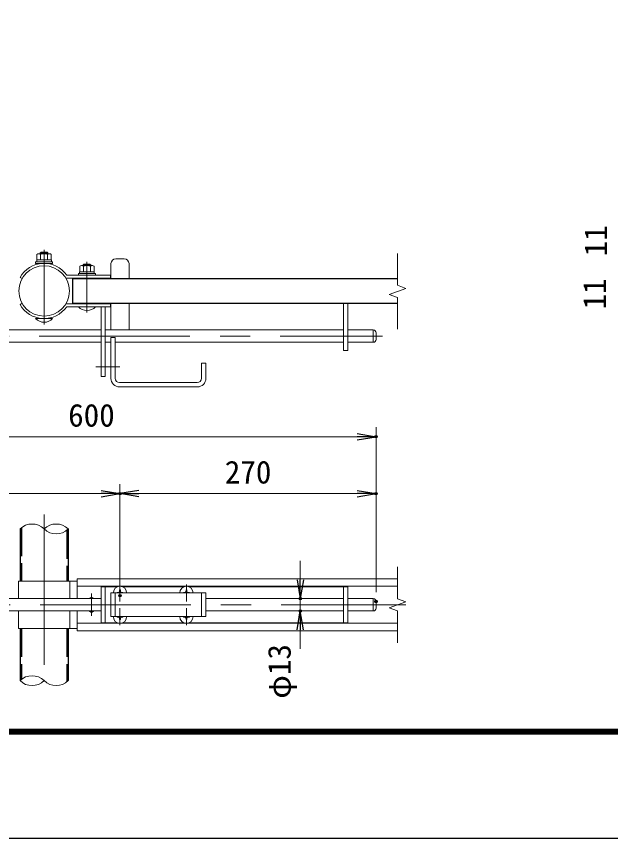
# Model space of a CAD drawing. Units: millimetres, scale not verified, with parts at other scales. Extents: x -4200 to 4200, y -2970 to 2970.
# Drawn here: x -1540 to -288, y -2970 to -1235 of the extents above; entities that cross this region are included whole.
import ezdxf
from ezdxf.enums import TextEntityAlignment as Align

# ---------------------------------------------------------------- set-up
doc = ezdxf.new("R2010")
doc.units = ezdxf.units.MM
doc.header["$LTSCALE"] = 10
doc.header["$PDMODE"] = 32
doc.header["$PDSIZE"] = 5
doc.linetypes.add('DASHED', pattern=[7.5, 6, -1.5])
doc.linetypes.add('USER1', pattern=[50.8, 31.75, -6.35, 6.35, -6.35])
for name, color, linetype, lineweight in [('0-1_D-STR1', 1, 'Continuous', 25), ('0-2_D-STR3', 3, 'Continuous', 13), ('0-3_D-BMK', 2, 'USER1', 13), ('0-4_D-STR-DIM', 7, 'Continuous', 13), ('0-C_D-TTL', 2, 'Continuous', 25)]:
    doc.layers.add(name, color=color, linetype=linetype, lineweight=lineweight)
doc.layers.add('0-5_0', color=7, linetype='Continuous')
doc.layers.add('0-6_Defpoints', color=8, linetype='Continuous')
doc.styles.add('ＭＳ ゴシック', font='')
doc.styles.get('ＭＳ ゴシック').set_extended_font_data('MS Gothic')

# ---------------------------------------------------------------- blocks, each defined once
blk = doc.blocks.new('_Open')
at = {"layer": '0-5_0'}
blk.add_line((-10, 1.667), (0, 0), dxfattribs=at)
blk.add_lwpolyline([(-10, -1.667), (0, 0), (-10, 0)], dxfattribs=at)

msp = doc.modelspace()

# ---------------------------------------------------------------- linework, layer by layer
at = {"layer": '0-1_D-STR1'}
for p, q in [((-1421.53, -1840.46), (-1421.53, -1788.46)), ((-1421.53, -1788.46), (-736.72, -1788.46)), ((-1421.53, -1840.46), (-736.72, -1840.46)), ((-1532.63, -2316.67), (-1532.63, -2426.67)), ((-1431.03, -2316.67), (-1431.03, -2426.67)), ((-1532.63, -2526.67), (-1532.63, -2636.67)), ((-1532.63, -2526.67), (-1532.63, -2636.67)), ((-1431.03, -2526.67), (-1431.03, -2636.67))]:
    msp.add_line(p, q, dxfattribs=at)
at = {"layer": '0-1_D-STR1', "linetype": 'DASHED'}
for p, q in [((-1529.43, -2313.84), (-1529.43, -2426.67)), ((-1434.23, -2319.49), (-1434.23, -2426.67)), ((-1529.43, -2526.67), (-1529.43, -2633.84)), ((-1434.23, -2526.67), (-1434.23, -2639.49))]:
    msp.add_line(p, q, dxfattribs=at)
at = {"layer": '0-2_D-STR3'}
for p, q in [((-1489.83, -1734.26), (-1488.23, -1732.66)), ((-1489.83, -1736.06), (-1489.83, -1734.26)), ((-1488.23, -1732.66), (-1475.43, -1732.66)), ((-1488.23, -1736.06), (-1488.23, -1732.66)), ((-1475.43, -1736.06), (-1475.43, -1732.66)), ((-1473.83, -1736.06), (-1473.83, -1734.26)), ((-1466.43, -1749.06), (-1497.23, -1749.06)), ((-1497.23, -1753.06), (-1497.23, -1749.06)), ((-1496.83, -1749.06), (-1496.83, -1737.46)), ((-1496.83, -1749.06), (-1466.83, -1749.06)), ((-1493.39, -1736.06), (-1470.3, -1736.06)), ((-1489.33, -1749.06), (-1489.33, -1737.46)), ((-1474.33, -1749.06), (-1474.33, -1737.46)), ((-1466.83, -1749.06), (-1466.83, -1737.46)), ((-1466.43, -1753.06), (-1466.43, -1749.06)), ((-1330.83, -1746.86), (-1312.83, -1746.86)), ((-1466.43, -1753.06), (-1497.23, -1753.06)), ((-1406.53, -1773.86), (-1406.53, -1762.26)), ((-1403.09, -1760.86), (-1380, -1760.86)), ((-1399.53, -1759.46), (-1397.93, -1757.86)), ((-1399.53, -1760.86), (-1399.53, -1759.46)), ((-1399.03, -1773.86), (-1399.03, -1762.26)), ((-1397.93, -1757.86), (-1385.13, -1757.86)), ((-1397.93, -1760.86), (-1397.93, -1757.86)), ((-1385.13, -1760.86), (-1385.13, -1757.86)), ((-1384.03, -1773.86), (-1384.03, -1762.26)), ((-1383.53, -1760.86), (-1383.53, -1759.46)), ((-1376.53, -1773.86), (-1376.53, -1762.26)), ((-1340.83, -1756.86), (-1340.83, -1788.46)), ((-1302.83, -1756.86), (-1302.83, -1788.46)), ((-1532.63, -1786.06), (-1528.27, -1788.5)), ((-1434.17, -1781.06), (-1341.53, -1781.06)), ((-1376.13, -1773.86), (-1406.93, -1773.86)), ((-1406.93, -1777.86), (-1406.93, -1773.86)), ((-1376.13, -1777.86), (-1406.93, -1777.86)), ((-1406.53, -1773.86), (-1376.53, -1773.86)), ((-1376.13, -1777.86), (-1376.13, -1773.86)), ((-1341.53, -1781.06), (-1341.53, -1787.46)), ((-1435.99, -1787.46), (-1341.53, -1787.46)), ((-1532.63, -1842.86), (-1528.27, -1840.43)), ((-1435.99, -1841.46), (-1341.53, -1841.46)), ((-1434.17, -1847.86), (-1341.53, -1847.86)), ((-1409.53, -1847.86), (-1373.53, -1847.86)), ((-1402.83, -1841.06), (-1401.79, -1840.46)), ((-1402.83, -1841.46), (-1402.83, -1841.06)), ((-1380.23, -1841.06), (-1381.27, -1840.46)), ((-1380.23, -1841.46), (-1380.23, -1841.06)), ((-1361.83, -1840.46), (-1361.83, -1841.46)), ((-1352.83, -1840.46), (-1352.83, -1841.46)), ((-1352.83, -1847.86), (-1352.83, -1994.86)), ((-1341.53, -1847.86), (-1341.53, -1841.46)), ((-1340.83, -1840.46), (-1340.83, -1896.86)), ((-1302.83, -1840.46), (-1302.83, -1896.86)), ((-850.83, -1840.46), (-850.83, -1939.86)), ((-841.83, -1840.46), (-841.83, -1939.86)), ((-1499.83, -1872.66), (-1463.83, -1872.66)), ((-1493.13, -1872.66), (-1493.13, -1871.56)), ((-1470.53, -1872.66), (-1470.53, -1871.56)), ((-1723.43, -1896.86), (-1361.83, -1896.86)), ((-1352.83, -1896.86), (-850.83, -1896.86)), ((-841.83, -1896.86), (-787.83, -1896.86)), ((-787.83, -1896.86), (-787.83, -1922.86)), ((-781.83, -1902.86), (-781.83, -1916.86)), ((-1723.43, -1922.86), (-1361.83, -1922.86)), ((-1352.83, -1922.86), (-1340.83, -1922.86)), ((-1340.83, -1912.86), (-1340.83, -1998.86)), ((-1340.83, -1912.86), (-1331.83, -1912.86)), ((-1331.83, -1912.86), (-1331.83, -1998.86)), ((-1331.83, -1922.86), (-850.83, -1922.86)), ((-841.83, -1922.86), (-787.83, -1922.86)), ((-850.83, -1939.86), (-841.83, -1939.86)), ((-1149.83, -1966.86), (-1149.83, -1998.86)), ((-1149.83, -1966.86), (-1140.83, -1966.86)), ((-1140.83, -1966.86), (-1140.83, -1998.86)), ((-1322.83, -2007.86), (-1158.83, -2007.86)), ((-1322.83, -2016.86), (-1158.83, -2016.86)), ((-1535.83, -2426.67), (-1411.83, -2426.67)), ((-1535.83, -2426.67), (-1535.83, -2463.67)), ((-1427.83, -2426.67), (-1427.83, -2463.67)), ((-1411.83, -2421.67), (-1411.83, -2463.67)), ((-1411.83, -2421.67), (-736.72, -2421.67)), ((-1411.83, -2437.67), (-736.72, -2437.67)), ((-1361.83, -2438.67), (-1361.83, -2514.67)), ((-1361.83, -2438.67), (-1327.03, -2438.67)), ((-1352.83, -2438.67), (-1352.83, -2514.67)), ((-1322.62, -2445.37), (-1322.67, -2447.96)), ((-1322.62, -2445.37), (-1321.04, -2445.37)), ((-1321.04, -2445.37), (-1321, -2447.96)), ((-1316.64, -2438.67), (-1187.03, -2438.67)), ((-1182.62, -2445.37), (-1182.67, -2447.96)), ((-1182.62, -2445.37), (-1181.04, -2445.37)), ((-1181.04, -2445.37), (-1181, -2447.96)), ((-1176.64, -2438.67), (-841.83, -2438.67)), ((-850.83, -2438.67), (-850.83, -2514.67)), ((-841.83, -2438.67), (-841.83, -2514.67)), ((-1381.83, -2460.47), (-1387.38, -2463.67)), ((-1376.29, -2463.67), (-1381.83, -2460.47)), ((-1340.83, -2451.67), (-1340.83, -2501.67)), ((-1340.83, -2451.67), (-1140.83, -2451.67)), ((-1325.54, -2450.83), (-1328.13, -2450.88)), ((-1328.13, -2450.88), (-1328.13, -2451.67)), ((-1185.54, -2450.83), (-1188.13, -2450.88)), ((-1188.13, -2450.88), (-1188.13, -2451.67)), ((-1178.13, -2450.83), (-1175.53, -2450.88)), ((-1175.53, -2450.88), (-1175.53, -2451.67)), ((-1140.83, -2451.67), (-1140.83, -2501.67)), ((-1618.03, -2463.67), (-1361.83, -2463.67)), ((-1140.83, -2463.67), (-850.83, -2463.67)), ((-841.83, -2463.67), (-787.83, -2463.67)), ((-787.83, -2463.67), (-787.83, -2489.67)), ((-781.83, -2469.67), (-781.83, -2483.67)), ((-1618.03, -2489.67), (-1361.83, -2489.67)), ((-1535.83, -2489.67), (-1535.83, -2526.67)), ((-1427.83, -2489.67), (-1427.83, -2526.67)), ((-1411.83, -2489.67), (-1411.83, -2531.67)), ((-1140.83, -2489.67), (-850.83, -2489.67)), ((-841.83, -2489.67), (-787.83, -2489.67)), ((-1361.83, -2514.67), (-1327.03, -2514.67)), ((-1340.83, -2501.67), (-1140.83, -2501.67)), ((-1328.13, -2502.46), (-1328.13, -2501.67)), ((-1325.54, -2502.5), (-1328.13, -2502.46)), ((-1322.62, -2507.97), (-1322.67, -2505.37)), ((-1322.62, -2507.97), (-1321.04, -2507.97)), ((-1321.04, -2507.97), (-1321, -2505.37)), ((-1318.13, -2502.5), (-1315.53, -2502.46)), ((-1316.64, -2514.67), (-1187.03, -2514.67)), ((-1315.53, -2502.46), (-1315.53, -2501.67)), ((-1188.13, -2502.46), (-1188.13, -2501.67)), ((-1185.54, -2502.5), (-1188.13, -2502.46)), ((-1182.62, -2507.97), (-1182.67, -2505.37)), ((-1182.62, -2507.97), (-1181.04, -2507.97)), ((-1181.04, -2507.97), (-1181, -2505.37)), ((-1178.13, -2502.5), (-1175.53, -2502.46)), ((-1176.64, -2514.67), (-841.83, -2514.67)), ((-1175.53, -2502.46), (-1175.53, -2501.67)), ((-1535.83, -2526.67), (-1411.83, -2526.67)), ((-1411.83, -2515.67), (-736.72, -2515.67)), ((-1411.83, -2531.67), (-736.72, -2531.67))]:
    msp.add_line(p, q, dxfattribs=at)
at = {"layer": '0-2_D-STR3', "linetype": 'DASHED'}
for p, q in [((-1331.83, -2451.67), (-1331.83, -2501.67)), ((-1149.83, -2451.67), (-1149.83, -2501.67))]:
    msp.add_line(p, q, dxfattribs=at)
at = {"layer": '0-2_D-STR3'}
for points in [[(-1489.83, -1734.26), (-1473.83, -1734.26), (-1475.43, -1732.66)], [(-1399.53, -1759.46), (-1383.53, -1759.46), (-1385.13, -1757.86)], [(-1361.83, -1847.86), (-1361.83, -1994.86), (-1352.83, -1994.86)], [(-1318.13, -2450.83), (-1315.53, -2450.88), (-1315.53, -2451.67)], [(-1387.38, -2489.67), (-1381.83, -2492.87), (-1376.29, -2489.67)]]:
    msp.add_lwpolyline(points, dxfattribs=at)
for points in [[(-1499.83, -1753.06), (-1499.83, -1756.26), (-1463.83, -1756.26), (-1463.83, -1753.06)], [(-1409.53, -1777.86), (-1409.53, -1781.06), (-1373.53, -1781.06), (-1373.53, -1777.86)]]:
    msp.add_lwpolyline(points, close=True, dxfattribs=at)
msp.add_circle((-1481.83, -1814.46), 53.2, dxfattribs=at)
for centre, radius, start, end in [((-1493.08, -1741.75), 5.7, 48.83491, 131.16509), ((-1481.83, -1756.85), 20.79, 68.85295, 111.14705), ((-1470.58, -1741.76), 5.7, 48.86505, 131.13495), ((-1330.83, -1756.86), 10, 90, 180), ((-1312.83, -1756.86), 10, 0, 90), ((-1481.83, -1814.46), 58.2, 35.02146, 150.7918), ((-1402.78, -1766.55), 5.7, 48.83491, 131.16509), ((-1391.53, -1781.65), 20.79, 68.85295, 111.14705), ((-1380.28, -1766.56), 5.7, 48.86505, 131.13495), ((-1481.83, -1814.46), 58.2, 209.2082, 324.97854), ((-1391.53, -1831.61), 24.25, 222.07502, 317.92498), ((-1397.18, -1853.76), 13.9, 106.90112, 113.9872), ((-1397.18, -1853.76), 13.9, 66.0128, 73.09888), ((-1385.88, -1853.87), 13.99, 106.71589, 113.81332), ((-1385.88, -1853.87), 13.99, 66.18668, 73.28411), ((-1481.83, -1856.41), 24.25, 222.07502, 317.92498), ((-787.83, -1902.86), 6, 0, 90), ((-787.83, -1916.86), 6, 270, 0), ((-1322.83, -1998.86), 18, 180, 270), ((-1322.83, -1998.86), 9, 180, 270), ((-1158.83, -1998.86), 9, 270, 0), ((-1158.83, -1998.86), 18, 270, 0), ((-1321.83, -2451.67), 14, 0, 180), ((-1181.83, -2451.67), 14, 0, 180), ((-1381.83, -2476.67), 14.07, 67.52593, 112.47407), ((-1325.64, -2447.86), 2.98, 270, 0), ((-1318.02, -2447.86), 2.98, 180, 270), ((-1185.64, -2447.86), 2.98, 270, 0), ((-1178.02, -2447.86), 2.98, 180, 270), ((-787.83, -2469.67), 6, 0, 90), ((-1381.83, -2476.67), 14.07, 247.52593, 292.47407), ((-787.83, -2483.67), 6, 270, 0), ((-1321.83, -2501.67), 14, 180, 0), ((-1325.64, -2505.48), 2.98, 0, 90), ((-1318.02, -2505.48), 2.98, 90, 180), ((-1181.83, -2501.67), 14, 180, 0), ((-1185.64, -2505.48), 2.98, 0, 90), ((-1178.02, -2505.48), 2.98, 90, 180)]:
    msp.add_arc(centre, radius, start, end, dxfattribs=at)
at = {"layer": '0-3_D-BMK'}
for p, q in [((-1481.83, -1885), (-1481.83, -1727.64)), ((-1391.53, -1860.2), (-1391.53, -1752.84)), ((-1999.89, -1909.86), (-768.74, -1909.86)), ((-1372.69, -1974.86), (-1322.4, -1974.86)), ((-1481.83, -2286.08), (-1481.83, -2657.25)), ((-1321.83, -2469.88), (-1321.83, -2433.62)), ((-1181.83, -2469.88), (-1181.83, -2433.62)), ((-1381.83, -2453.09), (-1381.83, -2500.24)), ((-1998.07, -2476.67), (-719.17, -2476.67)), ((-1321.83, -2519.88), (-1321.83, -2483.62)), ((-1181.83, -2519.88), (-1181.83, -2483.62))]:
    msp.add_line(p, q, dxfattribs=at)
at = {"layer": '0-4_D-STR-DIM'}
for p, q in [((-736.72, -1802.64), (-736.72, -1735.46)), ((-719.1, -1809.05), (-736.72, -1802.64)), ((-754.34, -1821.88), (-719.1, -1809.05)), ((-736.72, -1828.29), (-754.34, -1821.88)), ((-736.72, -1895.46), (-736.72, -1828.29)), ((-781.83, -2449.67), (-781.83, -2101.93)), ((-1941.83, -2121.93), (-821.83, -2121.93)), ((-1321.83, -2437.67), (-1321.83, -2221.93)), ((-1321.83, -2437.67), (-1321.83, -2221.93)), ((-781.83, -2449.67), (-781.83, -2221.93)), ((-1941.83, -2241.93), (-1361.83, -2241.93)), ((-1281.83, -2241.93), (-821.83, -2241.93)), ((-941.8, -2423.67), (-941.8, -2383.67)), ((-736.72, -2463.84), (-736.72, -2396.67)), ((-941.8, -2489.67), (-941.8, -2463.67)), ((-921.8, -2463.67), (-921.7, -2463.67)), ((-754.34, -2483.08), (-719.1, -2470.25)), ((-719.1, -2470.25), (-736.72, -2463.84)), ((-921.8, -2489.67), (-921.7, -2489.67)), ((-736.72, -2489.49), (-754.34, -2483.08)), ((-736.72, -2556.67), (-736.72, -2489.49)), ((-941.8, -2529.67), (-941.8, -2569.67))]:
    msp.add_line(p, q, dxfattribs=at)
for centre, start, end in [((-1507.23, -2342.23), 45.18146, 134.81854), ((-1456.43, -2342.23), 45.18146, 134.81854), ((-1456.43, -2291.11), 225.18146, 314.81854), ((-1507.23, -2662.23), 45.18146, 134.81854), ((-1507.23, -2611.11), 225.18146, 314.81854), ((-1456.43, -2611.11), 225.18146, 314.81854)]:
    msp.add_arc(centre, 36.03, start, end, dxfattribs=at)
at = {"layer": '0-6_Defpoints'}
for p in [(-781.83, -2121.93), (-1321.83, -2241.93), (-781.83, -2241.93), (-1321.83, -2457.67), (-941.8, -2463.67), (-941.8, -2463.67), (-781.83, -2469.67), (-941.8, -2489.67)]:
    msp.add_point(p, dxfattribs=at)
at = {"layer": '0-C_D-TTL'}
for points in [[(-4200.18, 2970.19), (4199.82, 2970.19), (4199.82, -2969.81), (-4200.18, -2969.81)], [(-3930.18, 2750.19), (3929.82, 2750.19), (3929.82, -2749.81), (-3930.18, -2749.81)], [(-3927.68, 2747.69), (3927.32, 2747.69), (3927.32, -2747.31), (-3927.68, -2747.31)], [(-3925.18, 2745.19), (3924.82, 2745.19), (3924.82, -2744.81), (-3925.18, -2744.81)], [(-3922.68, 2742.69), (3922.32, 2742.69), (3922.32, -2742.31), (-3922.68, -2742.31)], [(-3920.18, 2740.19), (3919.82, 2740.19), (3919.82, -2739.81), (-3920.18, -2739.81)]]:
    msp.add_lwpolyline(points, close=True, dxfattribs=at)

# ---------------------------------------------------------------- block references
at = {"layer": '0-4_D-STR-DIM', "xscale": 4, "yscale": 4}
for p in [(-781.83, -2121.93), (-1321.83, -2241.93), (-781.83, -2241.93)]:
    msp.add_blockref('_Open', p, dxfattribs=at)
for p, rotation in [((-1321.83, -2241.93), 180), ((-941.8, -2463.67), 270), ((-941.8, -2489.67), 90)]:
    msp.add_blockref('_Open', p, dxfattribs=dict(at, rotation=rotation))

# ---------------------------------------------------------------- texts
at = {"layer": '0-4_D-STR-DIM', "style": 'ＭＳ ゴシック'}
for s, p in [('11', (-280.36, -1741.45)), ('11', (-282.94, -1853.51)), ('φ13', (-947.51, -2674.73))]:
    msp.add_text(s, height=48.09, rotation=90, dxfattribs=at).set_placement(p, align=Align.BOTTOM_LEFT)
for s, p in [('600', (-1431.08, -2115.18)), ('270', (-1100.83, -2235.18))]:
    msp.add_text(s, height=48.09, dxfattribs=at).set_placement(p, align=Align.BOTTOM_LEFT)

doc.saveas('drawing.dxf')
